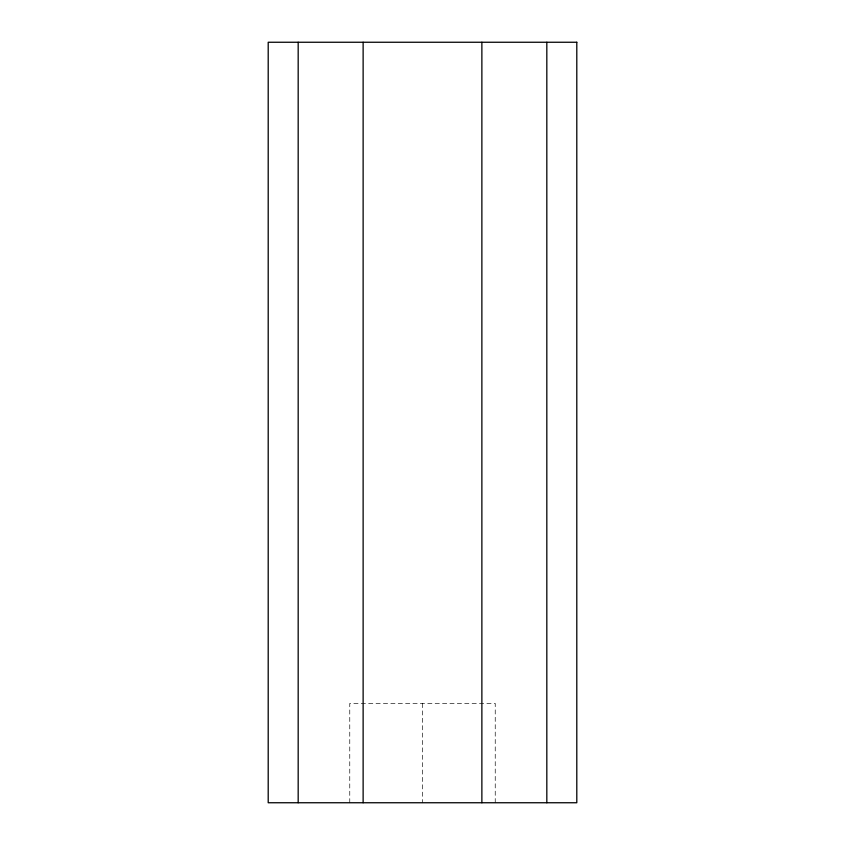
<?xml version="1.0" encoding="UTF-8"?>
<svg xmlns="http://www.w3.org/2000/svg" width="845" height="845" viewBox="0 0 845 845"><rect width="100%" height="100%" fill="white"/><g stroke="black" fill="none" stroke-linecap="round" stroke-linejoin="round"><path stroke-width="0.63" stroke-dasharray="4.22 3.17" d="M495.233 802.75L495.233 703.441L349.767 703.441L349.767 802.75M422.5 703.441L422.5 802.75"/><path stroke-width="1.27" d="M546.821 42.25L546.821 802.75M481.872 42.25L481.872 802.75M363.128 42.25L363.128 802.75M298.179 42.25L298.179 802.75M576.797 42.25L268.203 42.25L268.203 802.75L576.797 802.75L576.797 42.25"/></g></svg>
